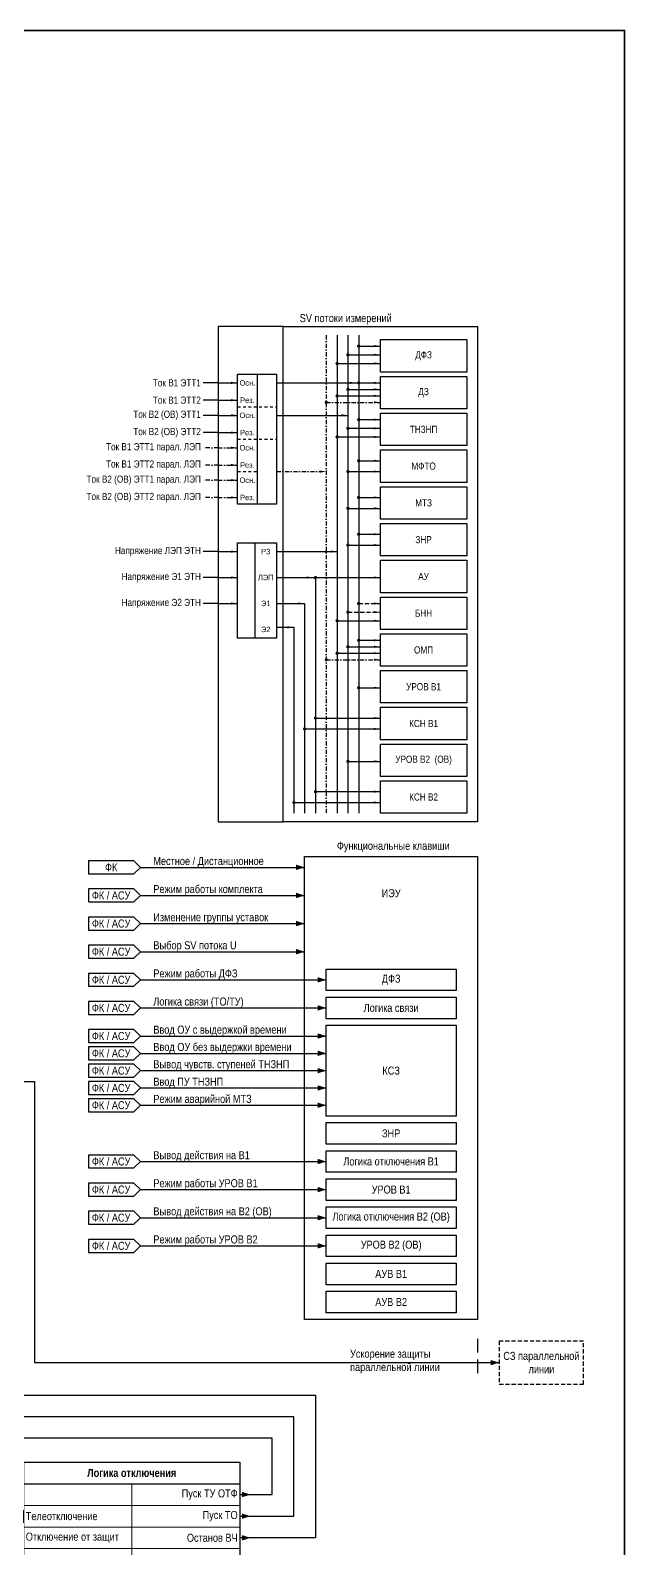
# Model space of a CAD drawing. Header units: millimetres. Extents: x -14593 to 14732, y -17400 to 5232.
# Drawn here: x 2458 to 2733, y -6421 to -5719 of the extents above; entities that cross this region are included whole.
import ezdxf

# ---------------------------------------------------------------- set-up
doc = ezdxf.new("R2010")
doc.units = ezdxf.units.MM
for name, pattern in [('JIS_02_1.2', [2.5, 1.25, -1.25]), ('штриховая2', [9.525, 6.35, -3.175]), ('штрихпунктирная2', [12.7, 6.35, -3.175, 0, -3.175])]:
    doc.linetypes.add(name, pattern=pattern)
for name, color, linetype, lineweight in [('Основная', 7, 'Continuous', 30), ('Отключение_включение', 1, 'Continuous', 30), ('Цепи внешние', 84, 'Continuous', 30), ('Цепи внутренние', 5, 'Continuous', 30), ('Цепи ТН', 200, 'Continuous', 30), ('Цепи ТТ', 23, 'Continuous', 30), ('Цепи ТТ  других присоединений', 23, 'штрихпунктирная2', 30), ('Цепь - ФК и АСУ', 132, 'Continuous', 30)]:
    doc.layers.add(name, color=color, linetype=linetype, lineweight=lineweight)
doc.layers.add('Рамка', color=8, linetype='Continuous', lineweight=35, plot=False)
doc.styles.add('Narrow', font='ARIALN.TTF')
doc.styles.add('Табл дан', font='ARIALN.TTF')
doc.styles.add('Табл загол', font='ARIALNB.TTF')

# ---------------------------------------------------------------- blocks, each defined once
blk = doc.blocks.new('Point')
at = {"layer": 'Основная', "color": 0, "const_width": 1.5}
blk.add_lwpolyline([(-0.75, 0, 1), (0.75, 0, 1)], format="xyb", close=True, dxfattribs=at)
blk = doc.blocks.new('*T367')
at = {"layer": 'Основная', "color": 0, "linetype": 'ByBlock', "lineweight": -2, "transparency": 16777216}
for p, q in [((0, 0), (100, 0)), ((0, 0), (0, -10)), ((100, 0), (100, -10))]:
    blk.add_line(p, q, dxfattribs=at)
at = {"layer": 'Основная', "color": 0, "linetype": 'ByBlock', "lineweight": 30, "transparency": 16777216}
for p, q in [((0, -10), (100, -10)), ((0, -10), (0, -70)), ((100, -10), (100, -70)), ((0, -70), (100, -70))]:
    blk.add_line(p, q, dxfattribs=at)
at = {"layer": 'Основная', "color": 0, "linetype": 'ByBlock', "lineweight": 18, "transparency": 16777216}
for p, q in [((50, -10), (50, -70)), ((0, -20), (100, -20)), ((0, -30), (100, -30)), ((0, -40), (100, -40)), ((0, -50), (100, -50)), ((50, -60), (100, -60))]:
    blk.add_line(p, q, dxfattribs=at)
at = {"layer": 'Основная', "color": 0, "transparency": 16777216, "char_height": 3.7}
for s, insert, width, attachment_point, style in [('{\\C256;Логика отключения}', (50, -5), 97, 5, 'Табл загол'), ('Пуск ТУ ОТФ', (99, -15), 48, 6, 'Табл дан'), ('Телеотключение', (1, -25), 48, 4, 'Табл дан'), ('Пуск ТО', (99, -25), 48, 6, 'Табл дан'), ('{\\C256;Отключение от защит}', (1, -35), 48, 4, 'Табл дан'), ('Останов ВЧ', (99, -35), 48, 6, 'Табл дан'), ('Отключение от ЗНР', (1, -45), 48, 4, 'Табл дан'), ('Отключение', (99, -45), 48, 6, 'Табл дан'), ('Запрет АПВ', (99, -55), 48, 6, 'Табл дан'), ('Отключение от УРОВ', (1, -60), 48, 4, 'Табл дан')]:
    blk.add_mtext(s, dxfattribs=dict(at, insert=insert, width=width, attachment_point=attachment_point, style=style))

msp = doc.modelspace()

# ---------------------------------------------------------------- linework, layer by layer
at = {"layer": 'Основная', "ltscale": 0.3}
msp.add_lwpolyline([(2575, -5856), (2545, -5856), (2545, -6085), (2575, -6085)], dxfattribs=at)
for points in [[(2575, -5856), (2665, -5856), (2665, -6085), (2575, -6085)], [(2595, -6153), (2655, -6153), (2655, -6163), (2595, -6163)], [(2595, -6166), (2655, -6166), (2655, -6176), (2595, -6176)], [(2595, -6179), (2655, -6179), (2655, -6221), (2595, -6221)], [(2595, -6224), (2655, -6224), (2655, -6234), (2595, -6234)], [(2595, -6237), (2655, -6237), (2655, -6247), (2595, -6247)], [(2595, -6250), (2655, -6250), (2655, -6260), (2595, -6260)], [(2595, -6263), (2655, -6263), (2655, -6273), (2595, -6273)], [(2595, -6276), (2655, -6276), (2655, -6286), (2595, -6286)], [(2595, -6289), (2655, -6289), (2655, -6299), (2595, -6299)], [(2595, -6302), (2655, -6302), (2655, -6312), (2595, -6312)]]:
    msp.add_lwpolyline(points, close=True, dxfattribs=at)
at = {"layer": 'Основная'}
for points in [[(2620, -5862), (2660, -5862), (2660, -5877), (2620, -5877)], [(2620, -5879), (2660, -5879), (2660, -5894), (2620, -5894)], [(2620, -5896), (2660, -5896), (2660, -5911), (2620, -5911)], [(2620, -5913), (2660, -5913), (2660, -5928), (2620, -5928)], [(2620, -5930), (2660, -5930), (2660, -5945), (2620, -5945)], [(2620, -5947), (2660, -5947), (2660, -5962), (2620, -5962)], [(2620, -5964), (2660, -5964), (2660, -5979), (2620, -5979)], [(2620, -5981), (2660, -5981), (2660, -5996), (2620, -5996)], [(2620, -5998), (2660, -5998), (2660, -6013), (2620, -6013)], [(2620, -6015), (2660, -6015), (2660, -6030), (2620, -6030)], [(2620, -6032), (2660, -6032), (2660, -6047), (2620, -6047)], [(2620, -6049), (2660, -6049), (2660, -6064), (2620, -6064)], [(2620, -6066), (2660, -6066), (2660, -6081), (2620, -6081)], [(2585, -6101), (2665, -6101), (2665, -6315), (2585, -6315)]]:
    msp.add_lwpolyline(points, close=True, dxfattribs=at)
at = {"layer": 'Отключение_включение', "ltscale": 0.3}
for points in [[(2580, -6360), (2440, -6360)], [(2580, -6406), (2580, -6360)], [(2555, -6406), (2580, -6406)]]:
    msp.add_lwpolyline(points, dxfattribs=at)
msp.add_lwpolyline([(2560, -6406, 0, 2.5, 0), (2556, -6406, 0, 0, 0)], format="xyseb", dxfattribs=at)
at = {"layer": 'Рамка', "color": 1}
msp.add_lwpolyline([(1999, -5719), (2733, -5719), (2733, -7016), (1999, -7016)], close=True, dxfattribs=at)
at = {"layer": 'Цепи внешние'}
for points in [[(2365, -6205), (2460, -6205)], [(2460, -6335), (2675, -6335)]]:
    msp.add_lwpolyline(points, dxfattribs=at)
at = {"layer": 'Цепи внешние', "ltscale": 0.3}
msp.add_lwpolyline([(2460, -6205), (2460, -6335)], dxfattribs=at)
at = {"layer": 'Цепи внешние', "linetype": 'штриховая2', "ltscale": 0.3}
msp.add_lwpolyline([(2714, -6325), (2675, -6325), (2675, -6345), (2714, -6345)], close=True, dxfattribs=at)
at = {"layer": 'Цепи внешние', "ltscale": 0.3}
msp.add_lwpolyline([(2675, -6335, 0, 2.5, 0), (2671, -6335, 0, 0, 0)], format="xyseb", dxfattribs=at)
at = {"layer": 'Цепи внутренние', "linetype": 'штриховая2'}
msp.add_lwpolyline([(2665, -6324), (2665, -6343)], dxfattribs=at)
at = {"layer": 'Цепи внутренние'}
for points in [[(2450, -6350), (2590, -6350)], [(2590, -6350), (2590, -6416)], [(2570, -6370), (2430, -6370)], [(2570, -6396), (2570, -6370)], [(2555, -6396), (2570, -6396)], [(2590, -6416), (2555, -6416)]]:
    msp.add_lwpolyline(points, dxfattribs=at)
at = {"layer": 'Цепи внутренние', "ltscale": 0.3}
for points in [[(2560, -6396, 0, 2.5, 0), (2556, -6396, 0, 0, 0)], [(2560, -6416, 0, 2.5, 0), (2556, -6416, 0, 0, 0)]]:
    msp.add_lwpolyline(points, format="xyseb", dxfattribs=at)
at = {"layer": 'Цепи ТН', "ltscale": 0.3}
for points in [[(2600, -5860), (2600, -6081)], [(2600, -5873), (2620, -5873)], [(2600, -5888), (2620, -5888)], [(2600, -5907), (2620, -5907)], [(2545, -5960), (2538, -5960)], [(2545, -5960), (2554, -5960)], [(2572, -5960), (2600, -5960)], [(2545, -5972), (2538, -5972)], [(2545, -5972), (2554, -5972)], [(2572, -5972), (2590, -5972)], [(2590, -5972), (2590, -6081)], [(2590, -5972), (2620, -5972)], [(2545, -5984), (2538, -5984)], [(2545, -5984), (2554, -5984)], [(2572, -5984), (2585, -5984)], [(2585, -5984), (2585, -6081)], [(2572, -5995), (2580, -5995)], [(2580, -5995), (2580, -6081)], [(2600, -5992), (2620, -5992)], [(2600, -6007), (2620, -6007)], [(2590, -6037), (2620, -6037)], [(2585, -6042), (2620, -6042)], [(2590, -6071), (2620, -6071)], [(2580, -6076), (2620, -6076)]]:
    msp.add_lwpolyline(points, dxfattribs=at)
at = {"layer": 'Цепи ТН'}
for points in [[(2620, -5873, 0, 1, 0), (2617, -5873, 0, 0, 0)], [(2620, -5888, 0, 1, 0), (2617, -5888, 0, 0, 0)], [(2620, -5907, 0, 1, 0), (2617, -5907, 0, 0, 0)], [(2554, -5960, 0, 1, 0), (2551, -5960, 0, 0, 0)], [(2600, -5960, 0, 1, 0), (2597, -5960, 0, 0, 0)], [(2554, -5972, 0, 1, 0), (2551, -5972, 0, 0, 0)], [(2589, -5972, 0, 1, 0), (2586, -5972, 0, 0, 0)], [(2620, -5972, 0, 1, 0), (2617, -5972, 0, 0, 0)], [(2554, -5984, 0, 1, 0), (2551, -5984, 0, 0, 0)], [(2585, -5984, 0, 1, 0), (2582, -5984, 0, 0, 0)], [(2580, -5995, 0, 1, 0), (2577, -5995, 0, 0, 0)], [(2620, -5992, 0, 1, 0), (2617, -5992, 0, 0, 0)], [(2620, -6007, 0, 1, 0), (2617, -6007, 0, 0, 0)], [(2620, -6037, 0, 1, 0), (2617, -6037, 0, 0, 0)], [(2620, -6042, 0, 1, 0), (2617, -6042, 0, 0, 0)], [(2620, -6071, 0, 1, 0), (2617, -6071, 0, 0, 0)], [(2620, -6076, 0, 1, 0), (2617, -6076, 0, 0, 0)]]:
    msp.add_lwpolyline(points, format="xyseb", dxfattribs=at)
at = {"layer": 'Цепи ТН', "ltscale": 0.3}
msp.add_lwpolyline([(2554, -5956), (2572, -5956), (2572, -6000), (2554, -6000)], close=True, dxfattribs=at)
at = {"layer": 'Цепи ТН'}
msp.add_lwpolyline([(2562, -5956), (2562, -6000)], dxfattribs=at)
at = {"layer": 'Цепи ТТ', "ltscale": 0.3}
for points in [[(2605, -5860), (2605, -6081)], [(2610, -5860), (2610, -6081)], [(2610, -5865), (2620, -5865)], [(2605, -5869), (2620, -5869)], [(2545, -5882), (2538, -5882)], [(2545, -5882), (2538, -5882)], [(2545, -5882), (2554, -5882)], [(2572, -5882), (2610, -5882)], [(2610, -5882), (2620, -5882)], [(2605, -5885), (2620, -5885)], [(2545, -5890), (2538, -5890)], [(2545, -5890), (2554, -5890)], [(2545, -5897), (2538, -5897)], [(2545, -5897), (2554, -5897)], [(2572, -5897), (2605, -5897)], [(2605, -5903), (2620, -5903)], [(2610, -5899), (2620, -5899)], [(2545, -5905), (2538, -5905)], [(2545, -5905), (2554, -5905)], [(2605, -5923), (2620, -5923)], [(2610, -5918), (2620, -5918)], [(2610, -5935), (2620, -5935)], [(2605, -5940), (2620, -5940)], [(2610, -5952), (2620, -5952)], [(2605, -5957), (2620, -5957)], [(2610, -6001), (2620, -6001)], [(2605, -6004), (2620, -6004)], [(2610, -6023), (2620, -6023)], [(2605, -6057), (2620, -6057)]]:
    msp.add_lwpolyline(points, dxfattribs=at)
at = {"layer": 'Цепи ТТ'}
for points in [[(2620, -5865, 0, 1, 0), (2617, -5865, 0, 0, 0)], [(2620, -5869, 0, 1, 0), (2617, -5869, 0, 0, 0)], [(2609, -5882, 0, 1, 0), (2606, -5882, 0, 0, 0)], [(2620, -5882, 0, 1, 0), (2617, -5882, 0, 0, 0)], [(2620, -5885, 0, 1, 0), (2617, -5885, 0, 0, 0)], [(2605, -5897, 0, 1, 0), (2602, -5897, 0, 0, 0)], [(2620, -5899, 0, 1, 0), (2617, -5899, 0, 0, 0)], [(2620, -5903, 0, 1, 0), (2617, -5903, 0, 0, 0)], [(2620, -5918, 0, 1, 0), (2617, -5918, 0, 0, 0)], [(2620, -5923, 0, 1, 0), (2617, -5923, 0, 0, 0)], [(2620, -5935, 0, 1, 0), (2617, -5935, 0, 0, 0)], [(2620, -5940, 0, 1, 0), (2617, -5940, 0, 0, 0)], [(2620, -5952, 0, 1, 0), (2617, -5952, 0, 0, 0)], [(2620, -5957, 0, 1, 0), (2617, -5957, 0, 0, 0)], [(2620, -6001, 0, 1, 0), (2617, -6001, 0, 0, 0)], [(2620, -6004, 0, 1, 0), (2617, -6004, 0, 0, 0)], [(2620, -6023, 0, 1, 0), (2617, -6023, 0, 0, 0)], [(2620, -6057, 0, 1, 0), (2617, -6057, 0, 0, 0)]]:
    msp.add_lwpolyline(points, format="xyseb", dxfattribs=at)
at = {"layer": 'Цепи ТТ', "ltscale": 0.3}
msp.add_lwpolyline([(2554, -5878), (2572, -5878), (2572, -5938), (2554, -5938)], close=True, dxfattribs=at)
at = {"layer": 'Цепи ТТ'}
msp.add_lwpolyline([(2563, -5878), (2563, -5938)], dxfattribs=at)
at = {"layer": 'Цепи ТТ', "linetype": 'JIS_02_1.2'}
for points in [[(2554, -5893), (2572, -5893)], [(2554, -5908), (2572, -5908)], [(2554, -5923), (2563, -5923)]]:
    msp.add_lwpolyline(points, dxfattribs=at)
at = {"layer": 'Цепи ТТ', "linetype": 'штриховая2', "ltscale": 0.3}
for points in [[(2605, -5988), (2620, -5988)], [(2610, -5984), (2620, -5984)]]:
    msp.add_lwpolyline(points, dxfattribs=at)
at = {"layer": 'Цепи ТТ', "linetype": 'штриховая2'}
for points in [[(2620, -5984, 0, 1, 0), (2617, -5984, 0, 0, 0)], [(2620, -5988, 0, 1, 0), (2617, -5988, 0, 0, 0)]]:
    msp.add_lwpolyline(points, format="xyseb", dxfattribs=at)
at = {"layer": 'Цепи ТТ  других присоединений', "ltscale": 0.3}
for points in [[(2595, -5860), (2595, -6081)], [(2595, -5891), (2620, -5891)], [(2545, -5912), (2538, -5912)], [(2545, -5912), (2538, -5912)], [(2545, -5912), (2554, -5912)], [(2545, -5920), (2538, -5920)], [(2545, -5920), (2554, -5920)], [(2572, -5923), (2595, -5923)], [(2545, -5927), (2538, -5927)], [(2545, -5927), (2538, -5927)], [(2545, -5927), (2554, -5927)], [(2545, -5935), (2538, -5935)], [(2545, -5935), (2554, -5935)], [(2595, -6010), (2620, -6010)]]:
    msp.add_lwpolyline(points, dxfattribs=at)
at = {"layer": 'Цепи ТТ  других присоединений'}
for points in [[(2554, -5882, 0, 1, 0), (2551, -5882, 0, 0, 0)], [(2554, -5890, 0, 1, 0), (2551, -5890, 0, 0, 0)], [(2554, -5897, 0, 1, 0), (2551, -5897, 0, 0, 0)], [(2620, -5891, 0, 1, 0), (2617, -5891, 0, 0, 0)], [(2554, -5905, 0, 1, 0), (2551, -5905, 0, 0, 0)], [(2554, -5912, 0, 1, 0), (2551, -5912, 0, 0, 0)], [(2554, -5920, 0, 1, 0), (2551, -5920, 0, 0, 0)], [(2595, -5923, 0, 1, 0), (2592, -5923, 0, 0, 0)], [(2554, -5927, 0, 1, 0), (2551, -5927, 0, 0, 0)], [(2554, -5935, 0, 1, 0), (2551, -5935, 0, 0, 0)], [(2620, -6010, 0, 1, 0), (2617, -6010, 0, 0, 0)]]:
    msp.add_lwpolyline(points, format="xyseb", dxfattribs=at)
at = {"layer": 'Цепь - ФК и АСУ', "ltscale": 0.3}
for points in [[(2509, -6106), (2506, -6103), (2485, -6103), (2485, -6109), (2506, -6109), (2509, -6106)], [(2509, -6119), (2506, -6116), (2485, -6116), (2485, -6122), (2506, -6122), (2509, -6119)], [(2509, -6132), (2506, -6129), (2485, -6129), (2485, -6135), (2506, -6135), (2509, -6132)], [(2509, -6145), (2506, -6142), (2485, -6142), (2485, -6148), (2506, -6148), (2509, -6145)], [(2509, -6158), (2506, -6155), (2485, -6155), (2485, -6161), (2506, -6161), (2509, -6158)], [(2509, -6171), (2506, -6168), (2485, -6168), (2485, -6174), (2506, -6174), (2509, -6171)], [(2509, -6184), (2506, -6181), (2485, -6181), (2485, -6187), (2506, -6187), (2509, -6184)], [(2509, -6192), (2506, -6189), (2485, -6189), (2485, -6195), (2506, -6195), (2509, -6192)], [(2509, -6200), (2506, -6197), (2485, -6197), (2485, -6203), (2506, -6203), (2509, -6200)], [(2509, -6208), (2506, -6205), (2485, -6205), (2485, -6211), (2506, -6211), (2509, -6208)], [(2509, -6216), (2506, -6213), (2485, -6213), (2485, -6219), (2506, -6219), (2509, -6216)], [(2509, -6242), (2506, -6239), (2485, -6239), (2485, -6245), (2506, -6245), (2509, -6242)], [(2509, -6255), (2506, -6252), (2485, -6252), (2485, -6258), (2506, -6258), (2509, -6255)], [(2509, -6268), (2506, -6265), (2485, -6265), (2485, -6271), (2506, -6271), (2509, -6268)], [(2509, -6281), (2506, -6278), (2485, -6278), (2485, -6284), (2506, -6284), (2509, -6281)]]:
    msp.add_lwpolyline(points, dxfattribs=at)
at = {"layer": 'Цепь - ФК и АСУ'}
for points in [[(2509, -6106), (2585, -6106)], [(2509, -6119), (2585, -6119)], [(2509, -6132), (2585, -6132)], [(2509, -6145), (2585, -6145)], [(2509, -6158), (2595, -6158)], [(2509, -6171), (2595, -6171)], [(2509, -6184), (2595, -6184)], [(2509, -6192), (2595, -6192)], [(2509, -6200), (2595, -6200)], [(2509, -6208), (2595, -6208)], [(2509, -6216), (2595, -6216)], [(2509, -6242), (2595, -6242)], [(2509, -6255), (2595, -6255)], [(2509, -6268), (2595, -6268)], [(2509, -6281), (2595, -6281)]]:
    msp.add_lwpolyline(points, dxfattribs=at)
at = {"layer": 'Цепь - ФК и АСУ', "ltscale": 0.3}
for points in [[(2585, -6106, 0, 2.5, 0), (2581, -6106, 0, 0, 0)], [(2585, -6119, 0, 2.5, 0), (2581, -6119, 0, 0, 0)], [(2585, -6132, 0, 2.5, 0), (2581, -6132, 0, 0, 0)], [(2585, -6145, 0, 2.5, 0), (2581, -6145, 0, 0, 0)], [(2595, -6158, 0, 2.5, 0), (2591, -6158, 0, 0, 0)], [(2595, -6171, 0, 2.5, 0), (2591, -6171, 0, 0, 0)], [(2595, -6184, 0, 2.5, 0), (2591, -6184, 0, 0, 0)], [(2595, -6192, 0, 2.5, 0), (2591, -6192, 0, 0, 0)], [(2595, -6200, 0, 2.5, 0), (2591, -6200, 0, 0, 0)], [(2595, -6208, 0, 2.5, 0), (2591, -6208, 0, 0, 0)], [(2595, -6216, 0, 2.5, 0), (2591, -6216, 0, 0, 0)], [(2595, -6242, 0, 2.5, 0), (2591, -6242, 0, 0, 0)], [(2595, -6255, 0, 2.5, 0), (2591, -6255, 0, 0, 0)], [(2595, -6268, 0, 2.5, 0), (2591, -6268, 0, 0, 0)], [(2595, -6281, 0, 2.5, 0), (2591, -6281, 0, 0, 0)]]:
    msp.add_lwpolyline(points, format="xyseb", dxfattribs=at)

# ---------------------------------------------------------------- block references
msp.add_blockref('*T367', (2455, -6381))
at = {"layer": 'Цепи ТН', "xscale": 0.5, "yscale": 0.5, "zscale": 0.5}
for p in [(2600, -5873), (2600, -5888), (2600, -5907), (2590, -5972), (2600, -5992), (2600, -6007), (2590, -6037), (2585, -6042), (2590, -6071), (2580, -6076)]:
    msp.add_blockref('Point', p, dxfattribs=at)
at = {"layer": 'Цепи ТТ', "xscale": 0.5, "yscale": 0.5, "zscale": 0.5}
for p in [(2605, -5869), (2610, -5865), (2610, -5882), (2605, -5885), (2595, -5891), (2605, -5903), (2610, -5899), (2610, -5918), (2605, -5923), (2610, -5935), (2605, -5940), (2610, -5952), (2605, -5957), (2605, -5988), (2610, -5984), (2610, -6001), (2605, -6004), (2595, -6010), (2610, -6023), (2605, -6057)]:
    msp.add_blockref('Point', p, dxfattribs=at)

# ---------------------------------------------------------------- texts
at = {"layer": 'Основная', "style": 'Narrow'}
for s, insert, char_height, width, attachment_point in [('SV потоки измерений', (2604, -5855), 3.7, 89, 8), ('ДФЗ', (2640, -5869.5), 3.3, 40, 5), ('Ток В1 ЭТТ1', (2537, -5882), 3.3, 71.4983, 6), ('Ток В1 ЭТТ2', (2537, -5890), 3.3, 71.4983, 6), ('ДЗ', (2640, -5886.5), 3.3, 40, 5), ('Ток В2 (ОВ) ЭТТ1', (2537, -5897), 3.3, 71.4983, 6), ('Ток В2 (ОВ) ЭТТ2', (2537, -5905), 3.3, 71.4983, 6), ('ТНЗНП', (2640, -5903.5), 3.3, 40, 5), ('Ток В1 ЭТТ1 парал. ЛЭП', (2537, -5912), 3.3, 71.4983, 6), ('Ток В1 ЭТТ2 парал. ЛЭП', (2537, -5920), 3.3, 71.4983, 6), ('Ток В2 (ОВ) ЭТТ1 парал. ЛЭП', (2537, -5927), 3.3, 71.4983, 6), ('МФТО', (2640, -5920.5), 3.3, 40, 5), ('Ток В2 (ОВ) ЭТТ2 парал. ЛЭП', (2537, -5935), 3.3, 71.4983, 6), ('МТЗ', (2640, -5937.5), 3.3, 40, 5), ('ЗНР', (2640, -5954.5), 3.3, 40, 5), ('Напряжение ЛЭП ЭТН', (2537, -5960), 3.3, 71.4983, 6), ('Напряжение Э1 ЭТН', (2537, -5972), 3.3, 71.4983, 6), ('АУ', (2640, -5971.5), 3.3, 40, 5), ('Напряжение Э2 ЭТН', (2537, -5984), 3.3, 71.4983, 6), ('БНН', (2640, -5988.5), 3.3, 40, 5), ('ОМП', (2640, -6005.5), 3.3, 40, 5), ('УРОВ В1', (2640, -6022.5), 3.3, 40, 5), ('КСН В1', (2640, -6039.5), 3.3, 40, 5), ('УРОВ В2  (ОВ)', (2640, -6056.5), 3.3, 40, 5), ('КСН В2', (2640, -6073.5), 3.3, 40.2656, 5), ('Функциональные клавиши', (2626, -6099), 3.7, 94, 8), ('ФК', (2495.5, -6106), 3.7, 21, 5), ('Местное / Дистанционное', (2515, -6106), 3.7, 89, 7), ('Режим работы комплекта', (2515, -6119), 3.7, 89, 7), ('ФК / АСУ', (2495.5, -6119), 3.7, 21, 5), ('ИЭУ', (2625, -6118), 3.7, 80, 5), ('Изменение группы уставок', (2515, -6132), 3.7, 89, 7), ('ФК / АСУ', (2495.5, -6132), 3.7, 21, 5), ('Выбор SV потока U', (2515, -6145), 3.7, 89, 7), ('ФК / АСУ', (2495.5, -6145), 3.7, 21, 5), ('ФК / АСУ', (2495.5, -6158), 3.7, 21, 5), ('Режим работы ДФЗ', (2515, -6158), 3.7, 89, 7), ('ДФЗ', (2625, -6158), 3.7, 60, 5), ('ФК / АСУ', (2495.5, -6171), 3.7, 21, 5), ('Логика связи (ТО/ТУ)', (2515, -6171), 3.7, 89, 7), ('Логика связи', (2625, -6171), 3.7, 60, 5), ('ФК / АСУ', (2495.5, -6184), 3.7, 21, 5), ('Ввод ОУ с выдержкой времени', (2515, -6184), 3.7, 99, 7), ('ФК / АСУ', (2495.5, -6192), 3.7, 21, 5), ('Ввод ОУ без выдержки времени', (2515, -6192), 3.7, 99, 7), ('ФК / АСУ', (2495.5, -6200), 3.7, 21, 5), ('Вывод чувств. ступеней ТНЗНП', (2515, -6200), 3.7, 99, 7), ('КСЗ', (2625, -6200), 3.7, 60, 5), ('Ввод ПУ ТНЗНП', (2515, -6208), 3.7, 99, 7), ('ФК / АСУ', (2495.5, -6208), 3.7, 21, 5), ('Режим аварийной МТЗ', (2515, -6216), 3.7, 99, 7), ('ФК / АСУ', (2495.5, -6216), 3.7, 21, 5), ('ЗНР', (2625, -6229), 3.7, 60, 5), ('ФК / АСУ', (2495.5, -6242), 3.7, 21, 5), ('Вывод действия на В1', (2515, -6242), 3.7, 68, 7), ('Логика отключения В1', (2625, -6242), 3.7, 60, 5), ('ФК / АСУ', (2495.5, -6255), 3.7, 21, 5), ('Режим работы УРОВ В1', (2515, -6255), 3.7, 68, 7), ('УРОВ В1', (2625, -6255), 3.7, 60, 5), ('ФК / АСУ', (2495.5, -6268), 3.7, 21, 5), ('Вывод действия на В2 (ОВ)', (2515, -6268), 3.7, 68, 7), ('Логика отключения В2 (ОВ)', (2625, -6268), 3.7, 60, 5), ('ФК / АСУ', (2495.5, -6281), 3.7, 21, 5), ('Режим работы УРОВ В2', (2515, -6281), 3.7, 68, 7), ('УРОВ В2 (ОВ)', (2625, -6281), 3.7, 60, 5), ('АУВ В1', (2625, -6294), 3.7, 60, 5), ('АУВ В2', (2625, -6307), 3.7, 60, 5), ('Ускорение защиты параллельной линии', (2606, -6340), 3.7, 46, 7), ('СЗ параллельной линии', (2694.5, -6335), 3.7, 39, 5)]:
    msp.add_mtext(s, dxfattribs=dict(at, insert=insert, char_height=char_height, width=width, attachment_point=attachment_point))
at = {"layer": 'Основная', "char_height": 2.5, "attachment_point": 5, "line_spacing_factor": 0.909091, "style": 'Narrow'}
for s, insert, width in [('Осн.', (2558.5, -5882), 9), ('Рез.', (2558.5, -5890), 9), ('Осн.', (2558.5, -5897), 9), ('Рез.', (2558.5, -5905), 9), ('Осн.', (2558.5, -5912), 9), ('Рез.', (2558.5, -5920), 9), ('Осн.', (2558.5, -5927), 9), ('Рез.', (2558.5, -5935), 9), ('РЗ', (2567, -5960), 10), ('ЛЭП', (2567, -5972), 10), ('Э1', (2567, -5984), 10), ('Э2', (2567, -5996), 10)]:
    msp.add_mtext(s, dxfattribs=dict(at, insert=insert, width=width))

doc.saveas('drawing.dxf')
